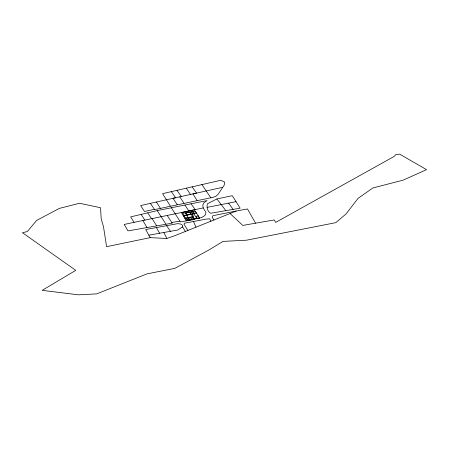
<?xml version="1.0" encoding="UTF-8"?>
<svg xmlns="http://www.w3.org/2000/svg" width="449" height="449" viewBox="0 0 449 449"><rect width="100%" height="100%" fill="white"/><g stroke="black" fill="none" stroke-linecap="round" stroke-linejoin="round"><path stroke-width="0.67" d="M148.849 235.169L177.883 229.978L182.142 227.172L182.586 225.914L182.12 224.904L180.717 224.057L177.753 223.636L145.672 229.54L150.213 237.639L166.843 238.492L175.548 235.405L236.168 211.047L247.455 208.942L255.548 223.181L274.272 219.948L275.703 222.395L394.244 156.381L395.794 154.54L399.683 154.17L426.55 169.643L403.146 180.144L372.883 187.963L358.072 198.351L346.027 213.965L335.768 222.665L246.54 240.193L223.03 241.399L208.734 250.076L174.824 268.367L146.907 273.896L96.675 293.893L78.407 294.83L42.184 290.335L75.752 270.354L22.45 232.7L27.305 231.583L36.655 220.408L59.38 208.387L79.574 203.268L100.531 207.735L101.193 218.82L103.5 226.745L106.598 246.669L150.213 237.639M170.39 206.069L162.572 193.654L220.7 180.29L224.747 182.12L224.219 185.14L218.13 194.249L215.806 196.325L213.039 197.319L154.636 209.599L150.381 203.346L140.649 205.591L144.505 211.468L154.422 209.346M216.884 198.952L207.399 203.784C206.4 206.899 207.46 211.844 210.699 213.258L240.131 208.184L232.262 195.685L216.884 198.952L225.875 210.688M182.142 227.172L182.62 226.941L185.353 231.403M203.251 207.932L134.049 222.362L130.687 216.878L157.184 210.62L207.045 200.585L203.65 203.071C201.304 206.243 204.261 209.683 205.956 212.321L205.513 214.717C202.819 218.074 198.222 218.427 194.294 219.078L193.025 216.934L184.898 218.534M177.198 204.654L173.017 198.34L222.592 187.328M150.381 203.346L175.593 197.751L171.344 191.644M199.715 218.096L194.322 209.818L181.385 212.59L186.301 220.908L180.358 221.868L171.322 207.735M207.107 207.371L236.067 201.646M236.168 211.047L213 215.677L212.164 217.131L213.909 220.089M183.922 215.458L191.869 213.892L193.541 216.463L185.454 218.057M183.366 215.935L196.611 213.326M198.284 215.896L196.157 216.317L197.448 218.506M186.189 220.695L193.687 219.219L192.408 217.052M197.437 218.478L199.305 218.113L198.026 215.947M187.878 230.483L183.983 224.146L184.41 223.209L206.405 219.078L209.683 218.831L210.929 221.262M134.049 222.362L124.205 224.444L128.016 230.898L172.22 223.164L167.292 215.576M255.548 223.181L242.802 225.415L230.18 213.645M171.821 222.485L179.83 221.155M186.279 220.863L192.756 219.802L194.423 219.37L194.294 219.078M191.078 203.84L195.248 209.632M228.67 203.173L233.098 209.391M192.15 186.857L196.544 193.092L192.947 193.889L197.044 200.512M177.007 190.342L181.289 196.471M166.551 225.628L170.581 231.493M210.839 197.796L201.882 184.561M184.921 205.075L188.883 210.957M179.718 196.842L183.967 203.201M186.29 188.148L190.427 194.4M157.184 210.62L165.945 224.158M147.71 212.877L151.566 218.736M141.16 214.426L144.819 220.117M156.398 202.028L160.428 208.358M152.088 218.612L156.634 225.791M196.494 213.354L195.214 211.187L185.488 213.107L189.304 219.567M193.339 211.558L194.619 213.718M191.465 211.928L192.744 214.089M189.983 212.22L193.805 218.68M189.596 212.293L190.876 214.459M190.533 217.423L191.813 219.589M185.847 213.034L187.126 215.194M188.659 217.793L189.938 219.959M186.784 218.163L188.064 220.324M142.866 220.543L146.98 227.508M156.353 227.491L159.664 233.334M163.93 232.644L166.843 238.492M193.485 221.537L195.994 227.143M192.307 211.49L182.692 213.387L186.655 220.089L196.634 218.124L192.307 211.49"/></g></svg>
